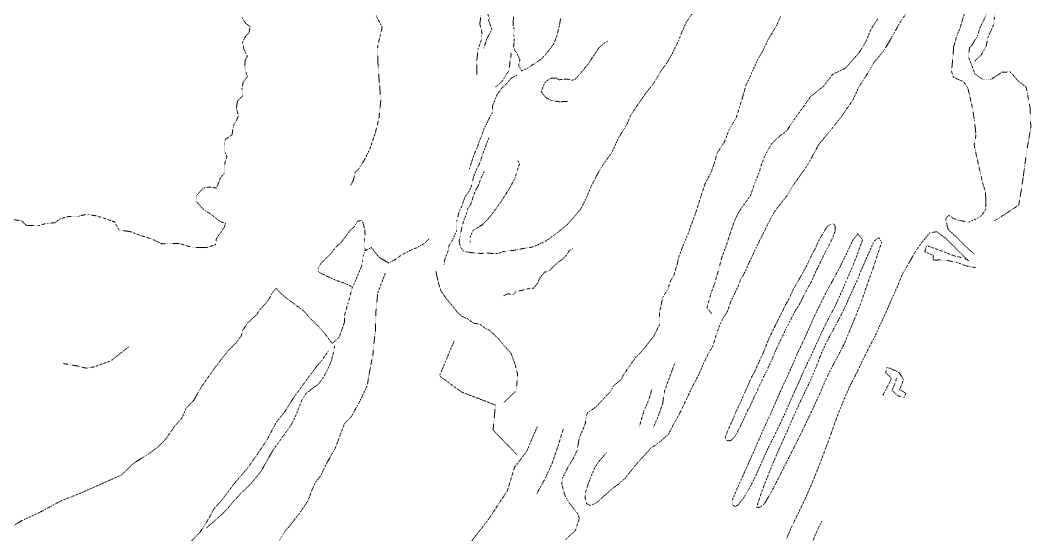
# Model space of a CAD drawing. Extents: x 682410 to 689460, y 7661803 to 7669124.
# Drawn here: x 685400 to 685941, y 7663988 to 7664263 of the extents above; entities that cross this region are included whole.
import ezdxf

# ---------------------------------------------------------------- set-up
doc = ezdxf.new("R2010")
doc.units = 0
doc.header["$MEASUREMENT"] = 0
doc.linetypes.add('DOT', pattern=[0.25, 0, -0.25])
doc.layers.add('02 TOE_Line', color=1, linetype='DOT', lineweight=20)

msp = doc.modelspace()

# ---------------------------------------------------------------- linework, layer by layer
at = {"layer": '02 TOE_Line'}
for points in [[(685648.15, 7664248.46, 4157.46), (685649.65, 7664253.38, 4157.22), (685652.42, 7664258.51, 4156.81), (685650.62, 7664263.31, 4156), (685651.12, 7664264.32, 4155.74), (685649.26, 7664269.18, 4156), (685648.63, 7664273, 4156.57), (685647.23, 7664277.8, 4156.23), (685647.9, 7664283.93, 4155.29), (685647.16, 7664286.6, 4155.56), (685645.77, 7664291.06, 4154.48), (685647.21, 7664294.72, 4153.65), (685646.1, 7664300.3, 4153.29), (685646.71, 7664305.25, 4154.36), (685645.24, 7664309.81, 4153.08), (685645.42, 7664314.76, 4152.62), (685644.34, 7664319.47, 4152.76), (685642.7, 7664323.39, 4152.4), (685640.52, 7664328.31, 4152.42), (685644.18, 7664332.66, 4151.71), (685647.91, 7664335.5, 4150.55)], [(685917.81, 7664274, 4073.37), (685918.81, 7664279.5, 4073.41), (685920.56, 7664284, 4073.45), (685922.38, 7664288, 4073.42), (685923.56, 7664292, 4073.62), (685924.88, 7664290, 4073.51), (685925, 7664287, 4073.43), (685924.31, 7664282.5, 4073.52), (685922.56, 7664279, 4073.34), (685921.31, 7664275, 4073.3), (685921.31, 7664270.5, 4073.53), (685921.12, 7664265, 4073.73), (685920.5, 7664260.5, 4074.02), (685917.75, 7664254.5, 4074.37), (685916.69, 7664249.5, 4074.56), (685914.19, 7664245, 4074.47), (685910.56, 7664241.5, 4074.77)], [(685394.28, 7664157.02, 4208.54), (685401, 7664156.21, 4208.6), (685403.31, 7664153.74, 4208.39), (685409.71, 7664153.42, 4208.29), (685413.9, 7664154.69, 4208.29), (685418.76, 7664155.11, 4208.09), (685421.27, 7664157.01, 4208.08), (685425.19, 7664158.33, 4208.18), (685431.2, 7664158.52, 4208.06), (685435.66, 7664159.59, 4208.05), (685440.83, 7664158.81, 4208.24), (685446.54, 7664157.06, 4208.28), (685450.68, 7664155.5, 4208.09), (685453.11, 7664151.17, 4208.19), (685458.91, 7664150.4, 4208.34), (685464.85, 7664148.18, 4208.38), (685470.42, 7664146.47, 4208.47), (685475.97, 7664143.88, 4208.31), (685485.04, 7664144.04, 4208.1), (685492.3, 7664141.92, 4207.91), (685499.71, 7664141.77, 4207.68), (685504.79, 7664143.42, 4207.49), (685505.1, 7664146.61, 4207.55), (685507.35, 7664149.73, 4207.54), (685509.25, 7664152.49, 4207.37), (685510, 7664154.78, 4207.64), (685507.26, 7664155.74, 4207.78), (685503.52, 7664158.57, 4207.93), (685501.09, 7664160.45, 4207.88), (685498.43, 7664161.93, 4208.03), (685494.6, 7664166.25, 4208.03), (685494.64, 7664169.67, 4207.72), (685496.46, 7664171.9, 4207.82), (685498.42, 7664173.76, 4207.83), (685499.75, 7664174.01, 4207.84), (685502.46, 7664174.15, 4207.58), (685505.06, 7664173.59, 4208.17), (685506.16, 7664175.96, 4207.68), (685507.2, 7664178.97, 4207.56), (685509.26, 7664181.58, 4207.48), (685509.22, 7664184.96, 4207.87), (685509.89, 7664187.7, 4207.9), (685510.77, 7664190.42, 4207.61), (685509.46, 7664193.35, 4207.84), (685509.43, 7664197.46, 4207.71), (685510.05, 7664199.82, 4207.71), (685511.67, 7664200.83, 4207.84), (685513.41, 7664202.02, 4207.8), (685514.43, 7664207.52, 4207.79), (685516.98, 7664212.07, 4207.78), (685515.84, 7664216.28, 4207.92), (685516.4, 7664220.18, 4207.7), (685519.19, 7664222.95, 4207.74), (685518.81, 7664226.84, 4207.71), (685519.43, 7664230.28, 4207.72), (685521.76, 7664233.32, 4207.69), (685520.66, 7664236.14, 4207.71), (685520.27, 7664239.09, 4207.81), (685520.62, 7664242.34, 4207.67), (685521.68, 7664244.07, 4207.55), (685519.89, 7664247.79, 4207.84), (685519.07, 7664251.75, 4207.77), (685520.86, 7664255.06, 4207.65), (685522.5, 7664256.57, 4207.63), (685523.26, 7664259.93, 4207.58), (685520.83, 7664261.74, 4207.71), (685518.75, 7664264.8, 4207.73)], [(685590.6, 7664265.73, 4183.33), (685593.78, 7664259.58, 4183.27), (685592.56, 7664254.55, 4183.22), (685591.34, 7664249.51, 4183.24), (685591.45, 7664243.91, 4183.21), (685591.57, 7664238.3, 4183.24), (685592.3, 7664229.44, 4183.23), (685593.04, 7664220.57, 4183.26), (685592.04, 7664211.03, 4182.98), (685590.13, 7664203.23, 4182.97), (685587.17, 7664194.58, 4182.84), (685584.29, 7664188.66, 4182.83), (685581.06, 7664183.66, 4182.96), (685579.34, 7664182.13, 4183.05), (685578.37, 7664177.78, 4182.78), (685576.94, 7664175.27, 4182.67)], [(685760.06, 7664267.74, 4127.11), (685756.37, 7664262.3, 4127.45), (685753.98, 7664256.9, 4127.12), (685752.21, 7664252.35, 4126.53), (685748.17, 7664244.23, 4126.72), (685746.32, 7664241.03, 4126.72), (685742.61, 7664235.88, 4126.79), (685738.93, 7664229.56, 4127.14), (685734.73, 7664224.48, 4126.88), (685729.03, 7664216.11, 4127.12), (685726.69, 7664212.68, 4127.05), (685724.62, 7664207.71, 4126.58), (685720.25, 7664200.68, 4126.73), (685716.42, 7664192.42, 4126.42), (685711.63, 7664185.81, 4126.69), (685708.41, 7664180.29, 4126.98), (685705.37, 7664174.24, 4127.48), (685702.87, 7664168.26, 4127.3), (685700.18, 7664162.76, 4127.74), (685695.8, 7664157.55, 4128.79), (685692.64, 7664154.01, 4129.2), (685689.09, 7664151.1, 4129.8), (685686.03, 7664148.75, 4130.44), (685681.37, 7664145.36, 4131.21), (685676.85, 7664143.21, 4132.05), (685673.76, 7664142.03, 4132.94), (685668.91, 7664141.29, 4133.71), (685664.65, 7664140.39, 4134.31), (685658.26, 7664139.69, 4135.5), (685655.42, 7664138.57, 4135.51), (685653.21, 7664138.64, 4136.26), (685649.77, 7664138.95, 4136.79), (685646.67, 7664138.69, 4137.44), (685642.88, 7664138.95, 4138.32), (685639.19, 7664139.45, 4139.41), (685637.12, 7664140.06, 4140.05), (685635.69, 7664141.99, 4140.63), (685634.91, 7664145.11, 4141.55), (685635.61, 7664148.77, 4142.17), (685636.55, 7664153.6, 4143.15), (685637.55, 7664156.69, 4143.8), (685638.9, 7664160.05, 4144.42), (685639.47, 7664162.59, 4144.8), (685641.1, 7664164.93, 4145.47), (685642.1, 7664167.98, 4145.95), (685643.72, 7664172.48, 4146.61), (685645.24, 7664175.05, 4147.16), (685646.37, 7664178.39, 4147.62), (685648.59, 7664183.06, 4148.33)], [(685644.39, 7664234.45, 4157.07), (685644.37, 7664241.94, 4158.59), (685645, 7664247.77, 4158.54), (685646.78, 7664252.71, 4157.52), (685647.12, 7664256.69, 4157.6), (685645.96, 7664261.54, 4157.66), (685646.84, 7664267.54, 4156.79)], [(685664.05, 7664265.12, 4155.54), (685663.76, 7664262.99, 4155.01), (685663.73, 7664260.41, 4155.12), (685664.36, 7664258.63, 4155.41), (685664.15, 7664255.4, 4154.85), (685664.35, 7664253.43, 4154.14), (685664.25, 7664251.26, 4153.2), (685664.01, 7664249.5, 4152.17), (685664.75, 7664247.06, 4151.53), (685665.86, 7664245.81, 4150.77), (685666.35, 7664244.58, 4150.5), (685667.41, 7664242.18, 4150.35), (685666.71, 7664239.26, 4150.35), (685668.32, 7664236.31, 4150.88), (685671.05, 7664237.49, 4151.3), (685676.25, 7664240.9, 4152.06), (685679.41, 7664243.13, 4152.42), (685681.94, 7664245.99, 4152.56), (685683.5, 7664248.07, 4152.89), (685685.5, 7664250.63, 4153), (685687.29, 7664255.53, 4153.62), (685688.53, 7664260.5, 4153.61), (685689.19, 7664264.49, 4154.06)], [(685806.72, 7664265.33, 4100.53), (685805.09, 7664261.46, 4100.26), (685802.21, 7664256.46, 4099.7), (685800.22, 7664253.26, 4099.71), (685797.01, 7664246.42, 4099.13), (685794.62, 7664242.5, 4099.19), (685792.3, 7664237.45, 4099.19), (685790.17, 7664232.53, 4098.56), (685788.28, 7664228.66, 4097.88), (685786.38, 7664221.84, 4097.19), (685784.72, 7664216.56, 4096.7), (685783.19, 7664211.53, 4095.78), (685779.32, 7664204.93, 4095.38), (685776.91, 7664198.57, 4094.77), (685772.85, 7664192.31, 4094.06), (685771.3, 7664186.82, 4093.46), (685769.5, 7664181.8, 4093.63), (685766.34, 7664175.84, 4092.75), (685764.15, 7664169.09, 4091.89), (685761.2, 7664159.79, 4091.07), (685758.5, 7664152.62, 4090.73), (685757.44, 7664149.47, 4090.16), (685755.45, 7664144.89, 4089.52), (685753.85, 7664140.78, 4088.7), (685752.19, 7664136.38, 4088.31), (685751.65, 7664133.44, 4087.79), (685749.85, 7664127.33, 4087.36), (685748.07, 7664124.33, 4087.12), (685746.52, 7664119.72, 4086.44), (685743.65, 7664114.82, 4086.9), (685742.69, 7664109.9, 4086.42), (685741.97, 7664106.9, 4085.87), (685742, 7664100.56, 4085.1), (685738.93, 7664094.44, 4084.42), (685735.05, 7664089.44, 4083.85), (685731.55, 7664085.28, 4083.29), (685729.46, 7664083.25, 4083.22), (685726.27, 7664078.93, 4082.66), (685722.56, 7664073.37, 4081.88), (685721.35, 7664071.08, 4081.5), (685717.42, 7664067.79, 4081.25), (685715.69, 7664064.69, 4080.8), (685711.42, 7664060.27, 4080.29), (685709.14, 7664057.68, 4080.19), (685706.94, 7664055.71, 4079.97), (685703.79, 7664053.74, 4079.55), (685702.94, 7664052.04, 4079.2), (685702.39, 7664048.02, 4078.62), (685701.19, 7664044.7, 4078.21), (685699.2, 7664040.33, 4077.62), (685698.64, 7664036.84, 4077.27), (685697.95, 7664033.33, 4076.89), (685695.8, 7664028.76, 4076.39), (685693.57, 7664025.33, 4076.12), (685692.26, 7664022.72, 4075.93), (685690.16, 7664018.56, 4075.78), (685689.81, 7664015.17, 4075.59), (685691.48, 7664009.3, 4075.33), (685693.48, 7664005.61, 4075.03), (685698.27, 7663999.62, 4075.19), (685699.2, 7663997.01, 4074.85), (685697.11, 7663990.6, 4074.92), (685691.9, 7663985.74, 4074.95)], [(685713.86, 7664032.32, 4077.4), (685710.1, 7664028.02, 4076.95), (685707.57, 7664024.45, 4076.58), (685705.16, 7664018.69, 4076.45), (685703.78, 7664015.03, 4075.93), (685702.5, 7664010.91, 4075.61), (685702.26, 7664007.96, 4075.32), (685703.07, 7664004.87, 4075.01), (685705, 7664003.91, 4075.11), (685708.24, 7664005.25, 4074.8), (685712.3, 7664008.87, 4074.68), (685716.55, 7664012.72, 4074.28), (685719.96, 7664015.22, 4074.11), (685723.83, 7664018.54, 4074.19), (685726.09, 7664021.59, 4074.56), (685728.9, 7664025.11, 4074.49), (685732.39, 7664028.97, 4074.2), (685734.93, 7664031.78, 4074.15), (685737.28, 7664034.5, 4074.4), (685740.89, 7664036.93, 4074.39), (685744.67, 7664040.05, 4074.26), (685746.84, 7664041.96, 4074.24), (685749.72, 7664047.62, 4074.46), (685751.5, 7664050.72, 4074.43), (685753.36, 7664054.24, 4074.36), (685755.49, 7664058.74, 4074.42), (685759.77, 7664067.74, 4074.63), (685763.14, 7664074.09, 4074.51), (685765.34, 7664079.24, 4074.48), (685768.01, 7664084.86, 4074.57), (685770.57, 7664089.29, 4074.75), (685772.63, 7664095.89, 4074.87), (685773.89, 7664099.36, 4074.97), (685775.86, 7664103.87, 4074.94), (685778.32, 7664107.48, 4074.96), (685780.04, 7664112.72, 4075.15), (685782.24, 7664117.25, 4074.96), (685784.21, 7664121.41, 4075.02), (685785.36, 7664124.68, 4075.26), (685787.11, 7664127.54, 4075.2), (685789.43, 7664132.71, 4075.3), (685792.33, 7664138.69, 4075.58), (685794.41, 7664143.33, 4075.17), (685796.74, 7664147.83, 4075.29), (685799.06, 7664152.51, 4075.44), (685801.5, 7664157.54, 4075.64), (685803.95, 7664161.54, 4075.67), (685807.47, 7664166.19, 4075.56), (685810.06, 7664169.4, 4075.57), (685813.68, 7664175.34, 4075.44), (685821.4, 7664186.26, 4075.46), (685827.09, 7664196.8, 4075.73), (685833.97, 7664205.1, 4075.41), (685839.71, 7664212.39, 4075.42), (685845.71, 7664221.22, 4075.09), (685848.25, 7664227.07, 4074.99), (685853.39, 7664235.1, 4074.84), (685856.67, 7664240.77, 4074.84), (685861.81, 7664246.9, 4074.53), (685865.1, 7664252.26, 4074.29), (685870.38, 7664261.8, 4074.14), (685874.04, 7664267.19, 4074.33)], [(685905.02, 7664266.91, 4073.78), (685902.65, 7664259, 4073.92), (685900.99, 7664255.09, 4074.01), (685899.33, 7664249.09, 4074.25), (685898.88, 7664243.17, 4074.36), (685898.19, 7664236.08, 4074.8), (685899.13, 7664233.04, 4074.77), (685902.72, 7664231.3, 4075.8), (685904.6, 7664230.52, 4076.43), (685906.9, 7664227.12, 4076.24), (685907.99, 7664222.35, 4076.15), (685909.23, 7664217.25, 4076.27), (685910.09, 7664211.89, 4076.41), (685910.68, 7664207.54, 4076.48), (685911.26, 7664202.05, 4076.49), (685910.3, 7664196.52, 4076.41), (685912, 7664188.65, 4076.6), (685913.73, 7664181.11, 4076.28), (685914.81, 7664176.37, 4075.97), (685916.15, 7664172.22, 4076.06), (685916.59, 7664167.64, 4076.06), (685916.59, 7664162.46, 4076.12), (685914.12, 7664158.77, 4076.26), (685912.05, 7664157.53, 4076.14), (685907.27, 7664155.36, 4075.96), (685901.72, 7664156.53, 4075.94), (685899.23, 7664157.38, 4075.75), (685896.83, 7664159.13, 4075.74), (685895.08, 7664157.35, 4076.08), (685895.76, 7664154.06, 4076.94), (685896.34, 7664151.49, 4077.36), (685900, 7664148.22, 4078.2), (685905.6, 7664142.58, 4079.37), (685910.48, 7664138.16, 4080.48)], [(685917.44, 7664269.5, 4073.56), (685916.19, 7664265, 4073.66), (685913.44, 7664259.5, 4074.08), (685912.06, 7664255, 4074.26), (685908.69, 7664249.5, 4074.45), (685907.81, 7664248.76, 4074.58), (685907.23, 7664243.86, 4074.89), (685908.82, 7664239.74, 4074.77), (685910.69, 7664234.74, 4072.12), (685914.9, 7664231.66, 4070.72), (685919.17, 7664231.72, 4068.51), (685923.37, 7664234.39, 4065.39), (685925.12, 7664235.57, 4063.98), (685929.56, 7664235.78, 4061.26), (685933.59, 7664231.15, 4059.66), (685938.05, 7664227.71, 4056.99), (685940.22, 7664216.32, 4056.27), (685940.56, 7664206.03, 4058.81), (685938.25, 7664192.68, 4062.32), (685936.59, 7664180.07, 4066.15), (685935.26, 7664171.04, 4069.22), (685934.1, 7664164.52, 4071.14), (685928.5, 7664160.81, 4072.26), (685921.14, 7664156.07, 4074.3)], [(685769.85, 7664106.63, 4081.85), (685767.4, 7664109.65, 4082.95), (685769.56, 7664117.27, 4082.67), (685771.62, 7664122.96, 4083.28), (685773.78, 7664130.62, 4083.85), (685775.48, 7664136.88, 4083.78), (685777.67, 7664142.7, 4084.3), (685779.84, 7664149.4, 4084.65), (685781.79, 7664155.08, 4084.7), (685783.87, 7664159.9, 4084.59), (685786.57, 7664163.97, 4084.59), (685790.67, 7664169.55, 4083.99), (685792.96, 7664176.27, 4084.19), (685795.39, 7664182.26, 4084.3), (685796.53, 7664186.12, 4084.57), (685798.72, 7664191.64, 4084.42), (685801.98, 7664197.38, 4084.29), (685806.23, 7664201.36, 4082.47), (685810.14, 7664204.26, 4081.39), (685813.7, 7664209.89, 4081.79), (685818.28, 7664216.14, 4083.21), (685822.86, 7664222.61, 4082.22), (685829.79, 7664228.11, 4081.63), (685834.6, 7664234.44, 4080.73), (685841.33, 7664237.65, 4080.58), (685848.69, 7664245.92, 4079.23), (685852.79, 7664252.73, 4078.28), (685855.04, 7664258.49, 4078.03), (685858.7, 7664264.1, 4079.03)], [(685714.22, 7664252.27, 4152.29), (685712.43, 7664251.09, 4152.01), (685709.61, 7664248.54, 4152.09), (685706.56, 7664244.08, 4152.3), (685704.09, 7664240.24, 4152.38), (685702.31, 7664238, 4152.4), (685700.44, 7664235.77, 4152.45), (685696.99, 7664231.8, 4152.67), (685695.19, 7664231.27, 4152.65), (685693.13, 7664231.87, 4152.67), (685690.95, 7664231.96, 4153.03), (685688.44, 7664231.52, 4153.14), (685686.87, 7664232.5, 4152.99), (685684.21, 7664232.35, 4152.66), (685682.49, 7664231.54, 4152.39), (685680.84, 7664230.08, 4152.11), (685679.72, 7664227.68, 4152.06), (685678.78, 7664225.15, 4151.57), (685679.83, 7664223.77, 4150.75), (685681.36, 7664222, 4150.03), (685683.59, 7664220.75, 4149.62), (685685.3, 7664220.31, 4149.66), (685688.85, 7664219.73, 4149.29), (685693.03, 7664220.06, 4149.19)], [(685662.5, 7664246.04, 4151.36), (685662.7, 7664244.67, 4151.01), (685662.14, 7664241.93, 4150.86), (685661.91, 7664239.17, 4150.37), (685661.57, 7664236.38, 4150.67), (685659.85, 7664234.05, 4150.54), (685658.26, 7664231.2, 4150.67), (685656.22, 7664229.28, 4150.86), (685654.25, 7664227.56, 4151.41)], [(685665.7, 7664233.98, 4150.61), (685662.69, 7664232.38, 4150.2), (685660.95, 7664230.14, 4150.21), (685657.7, 7664227.1, 4150.28), (685655.15, 7664223.59, 4150.35), (685654.14, 7664221.04, 4150.49), (685652.79, 7664217.77, 4150.47), (685652.72, 7664214.1, 4150.31), (685650.83, 7664210.55, 4150.4), (685649.55, 7664207.93, 4150.46), (685648.11, 7664204.95, 4150.52), (685646.91, 7664201.56, 4150.31), (685645.72, 7664198.7, 4150.25), (685644.72, 7664195.73, 4150.28), (685643.42, 7664192.77, 4150.34), (685642.39, 7664190, 4150.36), (685641.37, 7664187.08, 4150.32), (685640.42, 7664183.71, 4150.02)], [(685650.79, 7664200.45, 4149.81), (685649.53, 7664197.19, 4149.73), (685648.71, 7664194.74, 4149.63), (685647.51, 7664191.78, 4149.42), (685646.6, 7664188.88, 4149), (685645.58, 7664186.19, 4148.61), (685644.25, 7664183.71, 4148.58), (685643.33, 7664181.47, 4148.2), (685642.77, 7664180.24, 4148.02), (685641.86, 7664176.47, 4147.33), (685641.33, 7664174.3, 4146.94), (685640.14, 7664171.54, 4146.54), (685638.25, 7664169.31, 4146.26), (685637.13, 7664166.42, 4145.73), (685636.43, 7664164.17, 4145.34), (685635.19, 7664161.5, 4144.81), (685634.49, 7664159.46, 4144.22), (685633.63, 7664155.81, 4143.57), (685633.63, 7664153.66, 4143.16), (685633.61, 7664150.89, 4142.91), (685632.52, 7664148.36, 4142.32), (685630.81, 7664144.9, 4141.47), (685629.5, 7664142.75, 4141.17), (685629.01, 7664139.99, 4140.54), (685627.29, 7664135.77, 4140.13), (685626.72, 7664132.33, 4139.69)], [(685640.81, 7664144.71, 4141.77), (685640.78, 7664147.29, 4142.35), (685642.43, 7664151.14, 4143.21), (685644.68, 7664152.4, 4143.54), (685647.49, 7664154.12, 4143.94), (685649.81, 7664156.45, 4144.66), (685652.41, 7664159.61, 4145.42), (685654.79, 7664162.88, 4146.12), (685656.77, 7664165.6, 4146.61), (685659.95, 7664170.46, 4147.43), (685662.17, 7664174.05, 4147.89), (685664.81, 7664179.07, 4148.43), (685665.86, 7664182.63, 4148.74), (685667.13, 7664186.43, 4149.02), (685666.35, 7664188.46, 4149.38)], [(685618.87, 7664146.57, 4146.39), (685618.69, 7664146.35, 4146.37), (685616.07, 7664143.86, 4146.37), (685615.81, 7664143.6, 4146.37), (685615.33, 7664143.38, 4146.37), (685614.69, 7664143.08, 4146.37), (685612.21, 7664141.69, 4146.21), (685610.21, 7664141.01, 4146.37), (685605.61, 7664138.61, 4146.2), (685604.29, 7664137.97, 4146.18), (685601.77, 7664136.21, 4145.79), (685600.93, 7664135.54, 4145.61), (685597.29, 7664133.53, 4145.39), (685595.77, 7664134.45, 4146.47), (685592.26, 7664136.51, 4148.89), (685591.63, 7664137.27, 4149.44), (685589.82, 7664139.45, 4151.01), (685589.08, 7664140.38, 4151.67), (685587.9, 7664141.85, 4152.73), (685586.1, 7664140.93, 4152.04), (685585.54, 7664140.56, 4151.77), (685584.75, 7664140.1, 4151.43), (685584.59, 7664141.14, 4152.18), (685584.32, 7664145.36, 4155.24), (685584.16, 7664145.97, 4155.68), (685584.64, 7664148.69, 4157.67), (685584.57, 7664149.4, 4158.18), (685584.49, 7664151.45, 4159.67), (685583.69, 7664154.44, 4161.83), (685583.37, 7664155.25, 4162.42), (685582.78, 7664156.35, 4163.21), (685580.63, 7664155.9, 4164.97), (685578.87, 7664153.04, 4165.34), (685576.54, 7664150.9, 4165.94), (685576.46, 7664150.78, 4165.93), (685574.98, 7664148.68, 4165.79), (685573.68, 7664147.05, 4165.76), (685572.19, 7664144.94, 4165.75), (685570.19, 7664143.08, 4166.19), (685568.65, 7664141.68, 4166.36), (685566.94, 7664139.35, 4166.33), (685565.4, 7664137.54, 4166.32), (685564.1, 7664136.43, 4166.53), (685561.03, 7664133.34, 4166.68), (685559.61, 7664131, 4166.52), (685559.71, 7664128.95, 4166.2), (685560.88, 7664128.12, 4165.24), (685564.97, 7664126.16, 4162.17), (685568.78, 7664124.43, 4159.34), (685573.99, 7664122.64, 4155.57), (685577.85, 7664120.79, 4152.57), (685576.34, 7664114.88, 4152.61), (685575.46, 7664111.91, 4152.47), (685573.58, 7664105.39, 4151.99), (685573.58, 7664101.83, 4152.65), (685572.15, 7664097.78, 4152.08), (685570.87, 7664094.12, 4151.49), (685567.08, 7664090.47, 4150.92), (685563.79, 7664094.92, 4154.89), (685559.63, 7664099.78, 4159.47), (685555.18, 7664104.08, 4164.03), (685551.93, 7664107.82, 4167.54), (685549.12, 7664109.96, 4170.16), (685544.03, 7664113.68, 4174.7), (685540.33, 7664116.62, 4177.88), (685537.03, 7664120.07, 4181.34)], [(685859.33, 7664147.26, 4075.66), (685856.77, 7664145.26, 4075.76), (685853.4, 7664137.71, 4076.61), (685850.28, 7664130.63, 4077.39), (685847.66, 7664124.14, 4078.02), (685844.35, 7664117, 4078.75), (685841.33, 7664110.17, 4079.2), (685838.17, 7664103.89, 4079.43), (685834.52, 7664097.11, 4079.49), (685830.87, 7664090.31, 4079.48), (685828.01, 7664083.84, 4079.36), (685825.43, 7664076.99, 4079.27), (685822.56, 7664070.42, 4079.21), (685819.34, 7664063.66, 4079.15), (685816.15, 7664056.98, 4079.06), (685813.21, 7664050.4, 4078.78), (685810.28, 7664043.61, 4078.23), (685807.25, 7664037, 4077.67), (685804.34, 7664030.44, 4077), (685801.66, 7664023.96, 4076.33), (685798.78, 7664016.81, 4075.61), (685796.29, 7664010.08, 4074.9), (685793.97, 7664003.03, 4074.37), (685795.52, 7664002.78, 4074.34)], [(685859.33, 7664147.26, 4075.66), (685860.79, 7664144.69, 4075.45), (685858.58, 7664137.99, 4075.34), (685856.37, 7664131.08, 4075.36), (685853.9, 7664124.34, 4075.43), (685851.59, 7664117.61, 4075.46), (685849.19, 7664110.87, 4075.51), (685846.36, 7664103.79, 4075.58), (685843.5, 7664096.71, 4075.67), (685840.51, 7664089.7, 4075.68), (685836.99, 7664083.01, 4075.72), (685833.66, 7664076.81, 4075.59), (685830.58, 7664070.38, 4075.55), (685827.69, 7664063.55, 4075.41), (685824.74, 7664057.1, 4075.37), (685821.64, 7664050.65, 4075.17), (685818.59, 7664044.23, 4075.07), (685815.24, 7664037.49, 4075.02), (685811.75, 7664030.59, 4074.91), (685808.62, 7664024.32, 4074.71), (685805.34, 7664017.9, 4074.44), (685801.97, 7664011.44, 4074.31), (685798.29, 7664005, 4074.31), (685795.52, 7664002.78, 4074.34)], [(685910.96, 7664131.13, 4081.18), (685906.03, 7664131.99, 4081.09), (685901.02, 7664133.91, 4080.18), (685896.03, 7664134.89, 4080.06), (685891.32, 7664135.27, 4079.86), (685889.12, 7664135.01, 4079.95), (685888.21, 7664135.55, 4080.02), (685888.52, 7664137.57, 4079.5), (685883.93, 7664139.62, 4078.7), (685884.6, 7664141.96, 4078.61), (685885.12, 7664142.92, 4078.62), (685888.36, 7664141.62, 4079.09), (685893.2, 7664139.94, 4079.46), (685899.11, 7664137.58, 4079.94), (685903.32, 7664136.48, 4080.26), (685904.74, 7664136.15, 4080.15), (685907.32, 7664134.76, 4080.56), (685902.97, 7664138.83, 4079.77), (685895.43, 7664146.48, 4077.82), (685890.26, 7664150.31, 4076.66), (685886.53, 7664149.68, 4076.05), (685882.57, 7664144.84, 4075.86), (685879.33, 7664140.45, 4075.51), (685875.36, 7664133.56, 4075.53), (685871.89, 7664127.64, 4075.28), (685869.76, 7664122.24, 4074.98), (685865.94, 7664113.7, 4075.17), (685863.16, 7664107.22, 4075.12), (685859.69, 7664099.79, 4075.37), (685857.14, 7664094.19, 4075.08), (685854.29, 7664088.84, 4074.9), (685851.16, 7664082.59, 4075.04), (685847.59, 7664075.02, 4075.27), (685844.38, 7664068.91, 4075.03), (685841.1, 7664061.76, 4075.18), (685838.79, 7664055.93, 4075.09), (685836.35, 7664049.67, 4074.74), (685833.68, 7664042.02, 4074.97), (685831.07, 7664034.99, 4074.64), (685828.46, 7664027.95, 4074.51), (685826.13, 7664022.06, 4074.31), (685823.38, 7664015.34, 4074.1), (685820.18, 7664007.99, 4073.86), (685816.47, 7664000.25, 4073.67), (685813.19, 7663993.58, 4073.75), (685809.96, 7663986.27, 4073.56)], [(685658.24, 7664115.81, 4123.89), (685660.8, 7664117.12, 4124.27), (685663.84, 7664116.79, 4123.96), (685665.39, 7664118.31, 4124.07), (685669.32, 7664119.21, 4123.7), (685672.65, 7664119.99, 4123.69), (685674.8, 7664120.17, 4124.07), (685677.19, 7664123.28, 4124.1), (685677.88, 7664125.23, 4124.98), (685680.43, 7664128.58, 4125.04), (685683, 7664129.3, 4124.76), (685684.63, 7664130.9, 4124.49), (685687.82, 7664134.01, 4124.68), (685689.75, 7664135.27, 4124.5), (685692.14, 7664137.52, 4125.14), (685693.89, 7664140.3, 4125.37), (685695.46, 7664141.2, 4125.04)], [(685578.38, 7664121.49, 4152.58), (685581.31, 7664128.42, 4152.58), (685582.5, 7664131.42, 4152.5), (685582.61, 7664131.69, 4152.5), (685582.7, 7664131.92, 4152.49), (685582.73, 7664132.06, 4152.46), (685583.31, 7664135.03, 4151.96), (685583.4, 7664135.75, 4151.81), (685583.56, 7664137.23, 4151.51), (685583.76, 7664137.77, 4151.48), (685584.33, 7664139.27, 4151.41)], [(685658.91, 7664059.01, 4094.83), (685665.37, 7664065.19, 4093.98), (685665.91, 7664070.7, 4095.85), (685666.11, 7664074.55, 4097.39), (685664.7, 7664079.74, 4100.39), (685662.72, 7664085.18, 4103.46), (685658.73, 7664089.64, 4107.09), (685655.94, 7664093.08, 4109.9), (685650.94, 7664097.8, 4114.12), (685649.06, 7664098.48, 4115.31), (685646.03, 7664100.84, 4117.55), (685642.75, 7664101.34, 4119.18), (685639.53, 7664103.63, 4121.03), (685636.07, 7664105.23, 4122.8), (685633.7, 7664107.55, 4124.94), (685631.21, 7664110.84, 4127.82), (685628.22, 7664114.28, 4130.8), (685625.18, 7664118.56, 4134.38), (685624.14, 7664121.93, 4136.45), (685623.1, 7664126.1, 4138.93), (685622.35, 7664130.11, 4140.72)], [(685537.36, 7663982.9, 4132.94), (685541.5, 7663989.66, 4133.68), (685545.25, 7663994.12, 4134.1), (685550.25, 7664000.72, 4134.72), (685554.07, 7664006.39, 4135.04), (685556.3, 7664012.34, 4135.83), (685558.34, 7664016.65, 4136.13), (685560.98, 7664019.91, 4135.83), (685563.9, 7664026.16, 4136.71), (685568.6, 7664034.31, 4137.4), (685571.58, 7664042.28, 4138.02), (685573.66, 7664047.72, 4138.31), (685577.38, 7664051.55, 4138.81), (685581.77, 7664059.65, 4139.7), (685585.77, 7664068.01, 4140.15), (685587.43, 7664077.67, 4141.29), (685588.87, 7664085.04, 4141.55), (685589.53, 7664092.35, 4142.19), (685590.21, 7664097.71, 4142.39), (685590.37, 7664107.14, 4143.35), (685591.42, 7664117.69, 4144.39), (685595.49, 7664128.19, 4144.93)], [(685395.96, 7663992.7, 4182.91), (685401.13, 7663995.81, 4182.67), (685410.39, 7664000.09, 4182.71), (685416.2, 7664003.23, 4182.92), (685422.01, 7664006.37, 4183.19), (685427.61, 7664008.59, 4183.67), (685433.22, 7664010.82, 4182.08), (685440.29, 7664013.96, 4181.95), (685447.37, 7664017.11, 4181.8), (685454.44, 7664020.25, 4181.66), (685460.93, 7664026.56, 4181.44), (685469.02, 7664031.52, 4181.04), (685473.75, 7664035.11, 4181.01), (685477.97, 7664039.3, 4181.08), (685482.98, 7664046.53, 4181.23), (685486.59, 7664050.46, 4181.15), (685488.88, 7664055.9, 4181.22), (685492.79, 7664059.8, 4180.91), (685497.14, 7664067.37, 4181.3), (685500.59, 7664072.27, 4181.22), (685504.04, 7664077.17, 4181.29), (685507.7, 7664081.92, 4181.26), (685511.36, 7664086.67, 4181.05), (685515.61, 7664090.82, 4181.15), (685518.31, 7664094.35, 4180.98), (685519.08, 7664097.33, 4181.12), (685521.66, 7664101.33, 4181.42), (685526.4, 7664105.67, 4181.25), (685528.74, 7664109.09, 4181.63), (685532.26, 7664112.84, 4181.62), (685533.88, 7664115.41, 4181.51), (685535.38, 7664118.03, 4181.64), (685537.03, 7664120.07, 4181.34)], [(685665.61, 7664031.26, 4080.01), (685653.07, 7664044.25, 4091.73), (685654.33, 7664057.62, 4095.44), (685636.23, 7664064.57, 4108.66), (685624.41, 7664073.19, 4118.97), (685632.4, 7664092.2, 4120.58)], [(685423.45, 7664079.79, 4207.21), (685430.72, 7664078.53, 4207.09), (685435.67, 7664077.3, 4206.98), (685439.93, 7664078.09, 4207.33), (685449.01, 7664081.43, 4209.24), (685453.65, 7664085.14, 4209.97), (685458.3, 7664088.85, 4209.91)], [(685488.07, 7663981.01, 4150.18), (685496.5, 7663989.78, 4149.25), (685501.36, 7663997.42, 4149.16), (685503.68, 7664001.88, 4149.22), (685508.53, 7664007.44, 4149.22), (685514.74, 7664015.71, 4149.34), (685522.24, 7664024.4, 4149.51), (685527.02, 7664031.39, 4149.63), (685532.22, 7664039.09, 4149.73), (685536.86, 7664047.94, 4150.21), (685541.77, 7664054.21, 4150.03), (685546.84, 7664062.2, 4150.24), (685551.11, 7664067.95, 4150.27), (685555.04, 7664073.31, 4150.21), (685558.51, 7664077.99, 4150.34), (685562.67, 7664083.12, 4150.32), (685565.21, 7664086.77, 4150.45)], [(685499.86, 7663991.98, 4149.03), (685503.28, 7663994.88, 4149.11), (685506.31, 7663997.62, 4149.12), (685508.11, 7663999.17, 4149.11), (685511.45, 7664002.68, 4149.17), (685514.62, 7664006.42, 4149.24), (685517.87, 7664010.1, 4149.26), (685520.96, 7664012.94, 4149.24), (685523.97, 7664016.1, 4149.33), (685526.83, 7664019.34, 4149.45), (685529.35, 7664022.78, 4149.51), (685531.38, 7664026.44, 4149.56), (685533.38, 7664030.07, 4149.58), (685535.59, 7664033.68, 4149.65), (685538.07, 7664037.28, 4149.73), (685540.62, 7664040.83, 4149.82), (685543.24, 7664044.29, 4149.89), (685545.59, 7664047.89, 4150.01), (685547.39, 7664051.73, 4150.08), (685549.29, 7664056.3, 4150.1), (685550.94, 7664060.46, 4150.11), (685553.1, 7664063.87, 4150.11), (685556.26, 7664066.33, 4150.11), (685559.87, 7664069, 4150.19), (685562.52, 7664072.7, 4150.24), (685564.54, 7664076.59, 4150.3), (685566.28, 7664080.38, 4150.29), (685567.46, 7664084.5, 4150.29), (685568.33, 7664089.14, 4150.38)], [(685750.49, 7664080.91, 4083.77), (685749.05, 7664076.84, 4082.69), (685747.07, 7664071.61, 4081.96), (685744.74, 7664065.03, 4081.47), (685743.72, 7664058.58, 4081.12), (685741.75, 7664052.66, 4080.4), (685738.86, 7664045.82, 4080.54)], [(685861.53, 7664062.99, 4085.37), (685864.64, 7664068.9, 4085.4), (685866.03, 7664071.79, 4085.68), (685865.01, 7664073.05, 4085.71), (685863.01, 7664074.87, 4085.65), (685863.42, 7664077.5, 4085.76), (685864.07, 7664077.69, 4086.19), (685867.41, 7664076.35, 4086.45), (685870.22, 7664074.93, 4086.7), (685872.52, 7664071.29, 4086.91), (685871.47, 7664068.41, 4087.08), (685870.38, 7664065.99, 4087.17), (685873.7, 7664063.89, 4087.44), (685872.85, 7664061.69, 4087.33), (685869.51, 7664062.52, 4087.13), (685866.31, 7664065.55, 4086.92), (685867.76, 7664068.63, 4086.98), (685868.94, 7664072.5, 4086.82)], [(685738.06, 7664066.32, 4083.04), (685736.21, 7664060.07, 4081.87), (685733.75, 7664054.59, 4080.53), (685732.32, 7664049.76, 4080.56), (685731.19, 7664045.45, 4079.88)], [(685676.64, 7664045.92, 4080.24), (685674.01, 7664039.9, 4079.76), (685671.01, 7664032.79, 4078.7), (685664.56, 7664024.48, 4076.63), (685660.71, 7664011.81, 4076.99), (685657.33, 7664006.68, 4076.45), (685653.94, 7664001.55, 4075.78), (685650.56, 7663996.43, 4076.66), (685646.59, 7663991.33, 4077.17), (685642.63, 7663986.23, 4077.13), (685638.66, 7663981.14, 4077.63), (685635.07, 7663976.41, 4078.67), (685631.48, 7663971.69, 4079.31), (685627.89, 7663966.96, 4080.34)], [(685690.69, 7664045.13, 4077.61), (685687.96, 7664036.13, 4076.8), (685684.63, 7664026.48, 4075.71), (685680.8, 7664018.17, 4074.67), (685676.33, 7664009.96, 4073.6)], [(685829.02, 7663995.76, 4077.58), (685827.89, 7663993.72, 4077.05), (685826.53, 7663990.91, 4076.2), (685824.31, 7663985.59, 4075.03), (685820.67, 7663977.46, 4074.86), (685818.83, 7663972.35, 4074.64), (685818.73, 7663965.05, 4075.02)]]:
    msp.add_polyline3d(points, dxfattribs=at)
for points in [[(685779.08, 7664038.48, 4074.37), (685777.48, 7664038.83, 4074.34), (685777.15, 7664040.3, 4074.3), (685777.79, 7664041.99, 4074.38), (685778.58, 7664044.05, 4074.28), (685779.55, 7664045.98, 4074.45), (685780.38, 7664048.03, 4074.59), (685781.76, 7664051.03, 4074.49), (685782.56, 7664053.23, 4074.55), (685783.55, 7664055.37, 4074.65), (685784.63, 7664057.57, 4074.64), (685785.69, 7664059.76, 4074.6), (685786.99, 7664062.93, 4074.72), (685787.94, 7664065.04, 4074.79), (685788.93, 7664067.07, 4074.83), (685790.08, 7664069.79, 4074.88), (685790.97, 7664071.99, 4074.97), (685791.91, 7664073.7, 4074.96), (685793.35, 7664076.29, 4075.01), (685794.16, 7664078.28, 4075.09), (685795.09, 7664080.39, 4075.03), (685796.14, 7664082.47, 4075.07), (685797.43, 7664085.3, 4075.15), (685798.29, 7664087.52, 4075.22), (685799.19, 7664089.68, 4075.25), (685800.01, 7664091.89, 4075.32), (685800.99, 7664094.1, 4075.17), (685802.12, 7664096.28, 4075.05), (685803.44, 7664099.22, 4075.27), (685804.58, 7664101.33, 4075.32), (685805.63, 7664103.55, 4075.36), (685806.79, 7664105.85, 4075.34), (685807.95, 7664108.08, 4075.23), (685809.47, 7664111.26, 4075.24), (685810.59, 7664113.2, 4075.43), (685811.68, 7664115.33, 4075.48), (685812.79, 7664117.7, 4075.39), (685813.84, 7664119.92, 4075.33), (685815.56, 7664122.97, 4075.45), (685816.79, 7664125.01, 4075.61), (685817.94, 7664127.11, 4075.57), (685819.15, 7664129.32, 4075.57), (685820.39, 7664131.43, 4075.48), (685821.36, 7664133.46, 4075.67), (685822.46, 7664135.79, 4075.69), (685824.26, 7664139.51, 4075.64), (685825.4, 7664141.47, 4075.7), (685826.39, 7664143.76, 4075.58), (685827.9, 7664146.97, 4075.53), (685829.21, 7664148.82, 4075.71), (685830.31, 7664150.89, 4075.63), (685831.57, 7664152.91, 4075.72), (685833.27, 7664154.26, 4075.7), (685835.1, 7664154.58, 4075.77), (685836.02, 7664153.22, 4075.78), (685836.03, 7664151.01, 4075.75), (685835.13, 7664148.21, 4075.9), (685834.25, 7664146.3, 4075.94), (685833.26, 7664144.39, 4075.98), (685832.43, 7664142.47, 4075.93), (685831.29, 7664140.65, 4075.9), (685830.27, 7664138.47, 4075.83), (685829.19, 7664136.38, 4075.79), (685827.78, 7664133.27, 4075.85), (685826.79, 7664131.17, 4075.98), (685825.57, 7664128.95, 4075.89), (685824.64, 7664126.85, 4075.85), (685823.44, 7664123.93, 4075.86), (685822.19, 7664121.77, 4075.99), (685821.04, 7664119.74, 4075.95), (685820.08, 7664117.84, 4075.98), (685818.36, 7664114.55, 4075.78), (685817.34, 7664112.4, 4075.84), (685816.17, 7664110.22, 4075.61), (685814.84, 7664108.5, 4075.74), (685813.34, 7664105.53, 4075.76), (685812.26, 7664103.34, 4075.82), (685811.21, 7664101.13, 4075.76), (685810.52, 7664099.96, 4075.66), (685809.35, 7664097.88, 4075.71), (685808.39, 7664095.56, 4075.61), (685807.32, 7664093.42, 4075.58), (685806.25, 7664091.31, 4075.7), (685805.32, 7664089.14, 4075.68), (685804.28, 7664087.05, 4075.62), (685803.36, 7664084.99, 4075.6), (685802.54, 7664082.76, 4075.44), (685801.57, 7664080.73, 4075.61), (685800.47, 7664078.48, 4075.5), (685799.57, 7664076.23, 4075.48), (685798.38, 7664074.07, 4075.44), (685797.3, 7664071.84, 4075.4), (685796.22, 7664069.49, 4075.33), (685795.13, 7664067.19, 4075.21), (685794.16, 7664064.77, 4075.08), (685793.53, 7664063.64, 4075.17), (685792.4, 7664061.38, 4075.15), (685791.34, 7664059.02, 4075.1), (685790.31, 7664056.66, 4074.95), (685789.01, 7664054.49, 4074.96), (685787.93, 7664052.08, 4074.9), (685786.89, 7664049.69, 4074.86), (685785.78, 7664047.39, 4074.77), (685784.67, 7664045.1, 4074.72), (685783.55, 7664042.97, 4074.66), (685782.21, 7664040.6, 4074.63), (685780.28, 7664038.66, 4074.52)], [(685850.57, 7664145.88, 4076), (685847.92, 7664138.49, 4076.9), (685845.28, 7664131.71, 4077.62), (685842.18, 7664124.59, 4078.3), (685839.05, 7664117.37, 4078.98), (685835.8, 7664110.18, 4079.36), (685832.16, 7664103.4, 4079.45), (685828.71, 7664096.41, 4079.44), (685825.72, 7664089.83, 4079.41), (685822.59, 7664083, 4079.38), (685819.23, 7664075.89, 4079.26), (685816.34, 7664069.39, 4079.16), (685813.28, 7664062.63, 4079.07), (685810.13, 7664055.41, 4078.87), (685806.79, 7664048.06, 4078.41), (685803.59, 7664041.5, 4077.8), (685800.31, 7664034.97, 4077.16), (685797.38, 7664028.51, 4076.51), (685794.13, 7664021.17, 4075.81), (685790.69, 7664014.19, 4075.09), (685786.87, 7664007.72, 4074.6), (685783.85, 7664004.02, 4074.41), (685782.24, 7664003.36, 4074.37), (685781.01, 7664004.4, 4074.37), (685780.91, 7664006.68, 4074.33), (685783.31, 7664012.39, 4074.43), (685786.25, 7664019, 4074.44), (685789.42, 7664026.05, 4074.5), (685792.29, 7664032.44, 4074.59), (685795.1, 7664038.93, 4074.81), (685798.18, 7664045.93, 4075.08), (685801.29, 7664052.52, 4075.28), (685804.15, 7664059.14, 4075.47), (685807.08, 7664065.85, 4075.61), (685810.12, 7664072.3, 4075.7), (685813.15, 7664079.03, 4075.76), (685816.11, 7664085.96, 4075.76), (685819.26, 7664092.43, 4075.77), (685822.35, 7664099.44, 4075.89), (685825.31, 7664106.05, 4075.92), (685828.5, 7664112.56, 4075.9), (685831.69, 7664118.95, 4075.97), (685835.42, 7664125.63, 4075.84), (685839.01, 7664132.36, 4075.64), (685842.36, 7664139.3, 4075.6), (685845.47, 7664145.9, 4075.69), (685848.19, 7664149.16, 4075.83)]]:
    msp.add_polyline3d(points, close=True, dxfattribs=at)

doc.saveas('drawing.dxf')
